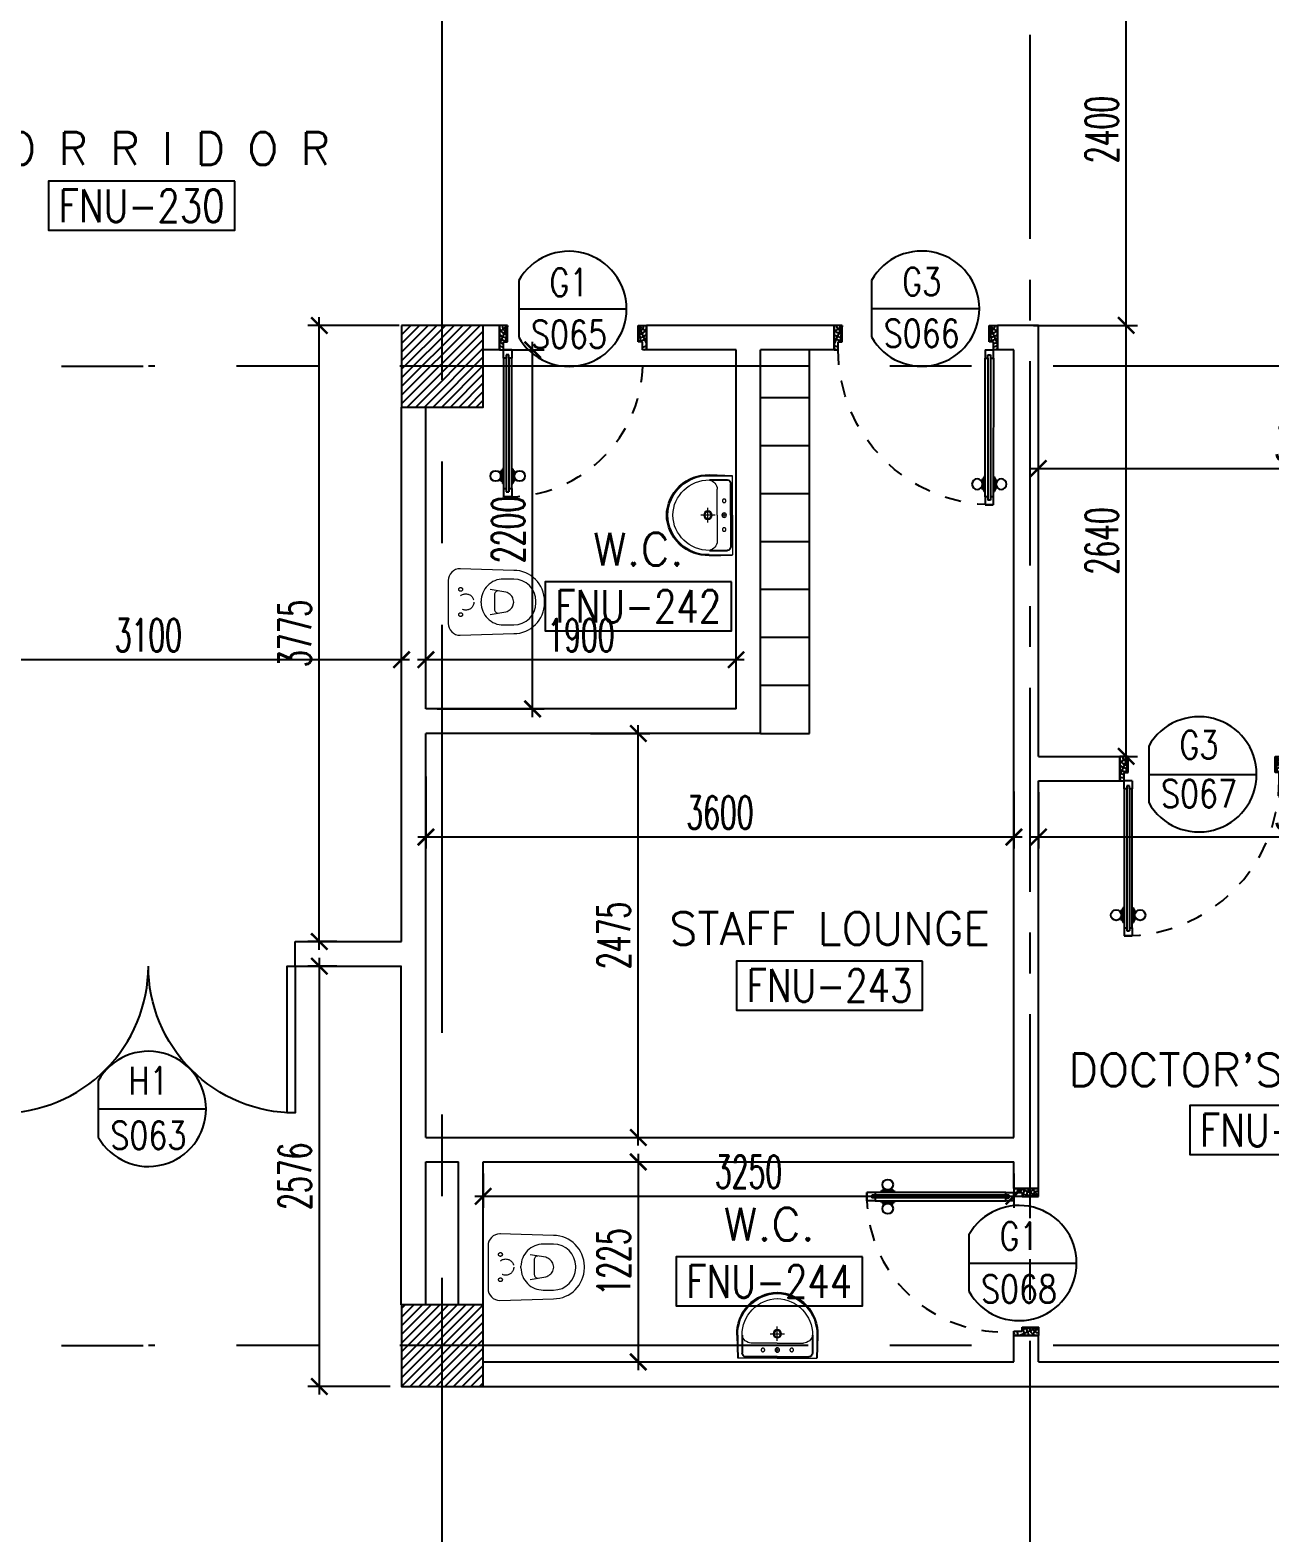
# Model space of a CAD drawing. Extents: x 88852.7 to 88945.7, y 39921.6 to 40001.1.
# Drawn here: x 88876.25 to 88883.84, y 39958.55 to 39967.76 of the extents above; entities that cross this region are included whole.
import ezdxf
from ezdxf.enums import TextEntityAlignment as Align

# ---------------------------------------------------------------- set-up
doc = ezdxf.new("R2010")
doc.units = 0
doc.header["$MEASUREMENT"] = 0
doc.header["$PDMODE"] = 34
for name, pattern in [('CENTER', [2, 1.25, -0.25, 0.25, -0.25]), ('CENTERX2', [4, 2.5, -0.5, 0.5, -0.5]), ('DASHED', [0.75, 0.5, -0.25]), ('HIDDEN', [0.375, 0.25, -0.125]), ('HIDDEN2', [0.1875, 0.125, -0.0625])]:
    doc.linetypes.add(name, pattern=pattern)
doc.layers.get('0').update_dxf_attribs({"linetype": 'CONTINUOUS'})
doc.layers.get('DEFPOINTS').update_dxf_attribs({"linetype": 'CONTINUOUS'})
for name, color, linetype in [('AXES', 11, 'CENTERX2'), ('AXES1', 11, 'CENTER'), ('COL', 2, 'CONTINUOUS'), ('DIM', 4, 'CONTINUOUS'), ('DOOR', 7, 'CONTINUOUS'), ('DOOR-CR', 4, 'CONTINUOUS'), ('DOOR-NO', 3, 'CONTINUOUS'), ('FIX', 3, 'CONTINUOUS'), ('HAT', 8, 'CONTINUOUS'), ('Locker', 7, 'CONTINUOUS'), ('RM-BOX', 4, 'CONTINUOUS'), ('RM-NAME', 2, 'CONTINUOUS'), ('RM-NO', 2, 'CONTINUOUS'), ('WALL', 2, 'CONTINUOUS')]:
    doc.layers.add(name, color=color, linetype=linetype)
doc.styles.add('ROMANS', font='ROMANS.shx', dxfattribs={"width": 0.6})
doc.dimstyles.new('STANDARD in', dxfattribs={"dimtxt": 0.2, "dimasz": 0.1, "dimexe": 0.07, "dimexo": 0.07, "dimgap": 0.05, "dimtad": 1, "dimdec": 0, "dimlfac": 1000, "dimzin": 0, "dimdsep": 46, "dimtxsty": 'ROMANS', "dimblk": 'ARCHTICK', "dimcen": 0.05, "dimdle": 0.05, "dimclrd": 4, "dimclre": 4, "dimclrt": 2, "dimadec": 0, "dimazin": 0, "dimtfac": 1, "dimtdec": 0, "dimtmove": 2, "dimatfit": 3, "dimfxl": 0, "dimtolj": 1, "dimtzin": 0, "dimarcsym": 0})

# ---------------------------------------------------------------- blocks, each defined once
blk = doc.blocks.new('_ARCHTICK')
at = {"color": 0, "linetype": 'ByBlock', "const_width": 0.15}
blk.add_lwpolyline([(-0.5, -0.5), (0.5, 0.5)], dxfattribs=at)
blk = doc.blocks.new('*D480')
at = {"layer": 'DEFPOINTS', "color": 0, "linetype": 'Continuous'}
for p in [(88885.7203, 39965.073), (88885.7203, 39964.854), (88882.4202, 39964.691)]:
    blk.add_point(p, dxfattribs=at)
at = {"layer": 'DIM', "color": 4, "linetype": 'Continuous', "lineweight": -2}
for p, q in [((88882.4202, 39964.761), (88882.4202, 39965.143)), ((88885.7203, 39964.924), (88885.7203, 39965.143)), ((88882.3702, 39965.073), (88885.7703, 39965.073))]:
    blk.add_line(p, q, dxfattribs=at)
at = {"layer": 'DIM', "color": 4, "linetype": 'Continuous', "lineweight": -2, "xscale": 0.1, "yscale": 0.1, "zscale": 0.1, "rotation": 180}
blk.add_blockref('_ARCHTICK', (88882.4202, 39965.073), dxfattribs=at)
at = {"layer": 'DIM', "color": 4, "linetype": 'Continuous', "lineweight": -2, "xscale": 0.1, "yscale": 0.1, "zscale": 0.1}
blk.add_blockref('_ARCHTICK', (88885.7203, 39965.073), dxfattribs=at)
at = {"layer": 'DIM', "color": 2, "linetype": 'Continuous', "insert": (88884.0702, 39965.223), "char_height": 0.2, "attachment_point": 5, "style": 'ROMANS'}
blk.add_mtext('\\A1;3300', dxfattribs=at)
blk = doc.blocks.new('RM1')
at = {"layer": 'RM-BOX'}
blk.add_lwpolyline([(569.9, -200), (-569.9, -200), (-569.9, -500), (569.9, -500)], close=True, dxfattribs=at)
at = {"layer": 'RM-NAME', "style": 'ROMANS'}
for tag, p in [('ROOMNAME1', (0, 323.8)), ('ROOMNAME2', (0, 0))]:
    blk.add_attdef(tag, text='', height=200, dxfattribs=at).set_placement(p, align=Align.MIDDLE)
at = {"layer": 'RM-NO', "style": 'ROMANS', "width": 0.8}
blk.add_attdef('ROOMNO', text='', height=200, dxfattribs=at).set_placement((0, -350), align=Align.MIDDLE)
blk = doc.blocks.new('*D476')
at = {"layer": 'DEFPOINTS', "color": 0, "linetype": 'Continuous'}
for p in [(88879.6082, 39963.4496), (88879.9702, 39963.4496), (88879.6082, 39960.9746)]:
    blk.add_point(p, dxfattribs=at)
at = {"layer": 'DIM', "color": 4, "linetype": 'Continuous', "lineweight": -2}
for p, q in [((88879.6782, 39963.4496), (88880.0402, 39963.4496)), ((88879.9702, 39960.9246), (88879.9702, 39963.4996)), ((88879.6782, 39960.9746), (88880.0402, 39960.9746))]:
    blk.add_line(p, q, dxfattribs=at)
at = {"layer": 'DIM', "color": 4, "linetype": 'Continuous', "lineweight": -2, "xscale": 0.1, "yscale": 0.1, "zscale": 0.1}
for p, rotation in [((88879.9702, 39963.4496), 90), ((88879.9702, 39960.9746), 270)]:
    blk.add_blockref('_ARCHTICK', p, dxfattribs=dict(at, rotation=rotation))
at = {"layer": 'DIM', "color": 2, "linetype": 'Continuous', "insert": (88879.8202, 39962.2121), "char_height": 0.2, "attachment_point": 5, "rotation": 90, "style": 'ROMANS'}
blk.add_mtext('\\A1;2475', dxfattribs=at)
blk = doc.blocks.new('*D475')
at = {"layer": 'DEFPOINTS', "color": 0, "linetype": 'Continuous'}
for p in [(88879.9702, 39960.8246), (88879.9702, 39959.5996), (88879.9702, 39959.5996)]:
    blk.add_point(p, dxfattribs=at)
at = {"layer": 'DIM', "color": 4, "linetype": 'Continuous', "lineweight": -2}
blk.add_line((88879.9702, 39960.8746), (88879.9702, 39959.5496), dxfattribs=at)
at = {"layer": 'DIM', "color": 4, "linetype": 'Continuous', "lineweight": -2, "xscale": 0.1, "yscale": 0.1, "zscale": 0.1}
for p, rotation in [((88879.9702, 39960.8246), 90), ((88879.9702, 39959.5996), 270)]:
    blk.add_blockref('_ARCHTICK', p, dxfattribs=dict(at, rotation=rotation))
at = {"layer": 'DIM', "color": 2, "linetype": 'Continuous', "insert": (88879.8202, 39960.2121), "char_height": 0.2, "attachment_point": 5, "rotation": 90, "style": 'ROMANS'}
blk.add_mtext('\\A1;1225', dxfattribs=at)
blk = doc.blocks.new('*D484')
at = {"layer": 'DEFPOINTS', "color": 0, "linetype": 'Continuous'}
for p in [(88878.1953, 39962.0246), (88878.0173, 39959.449), (88878.5203, 39959.449)]:
    blk.add_point(p, dxfattribs=at)
at = {"layer": 'DIM', "color": 4, "linetype": 'Continuous', "lineweight": -2}
for p, q in [((88878.0173, 39962.0746), (88878.0173, 39959.399)), ((88878.1253, 39962.0246), (88877.9473, 39962.0246)), ((88878.4503, 39959.449), (88877.9473, 39959.449))]:
    blk.add_line(p, q, dxfattribs=at)
at = {"layer": 'DIM', "color": 4, "linetype": 'Continuous', "lineweight": -2, "xscale": 0.1, "yscale": 0.1, "zscale": 0.1}
for p, rotation in [((88878.0173, 39962.0246), 90), ((88878.0173, 39959.449), 270)]:
    blk.add_blockref('_ARCHTICK', p, dxfattribs=dict(at, rotation=rotation))
at = {"layer": 'DIM', "color": 2, "linetype": 'Continuous', "insert": (88877.8673, 39960.7368), "char_height": 0.2, "attachment_point": 5, "rotation": 90, "style": 'ROMANS'}
blk.add_mtext('\\A1;2576', dxfattribs=at)
blk = doc.blocks.new('*D483')
at = {"layer": 'DEFPOINTS', "color": 0, "linetype": 'Continuous'}
for p in [(88878.0173, 39965.9496), (88878.5771, 39965.9496), (88878.1953, 39962.1746)]:
    blk.add_point(p, dxfattribs=at)
at = {"layer": 'DIM', "color": 4, "linetype": 'Continuous', "lineweight": -2}
for p, q in [((88878.5071, 39965.9496), (88877.9473, 39965.9496)), ((88878.0173, 39962.1246), (88878.0173, 39965.9996)), ((88878.1253, 39962.1746), (88877.9473, 39962.1746))]:
    blk.add_line(p, q, dxfattribs=at)
at = {"layer": 'DIM', "color": 4, "linetype": 'Continuous', "lineweight": -2, "xscale": 0.1, "yscale": 0.1, "zscale": 0.1}
for p, rotation in [((88878.0173, 39965.9496), 90), ((88878.0173, 39962.1746), 270)]:
    blk.add_blockref('_ARCHTICK', p, dxfattribs=dict(at, rotation=rotation))
at = {"layer": 'DIM', "color": 2, "linetype": 'Continuous', "insert": (88877.8673, 39964.0621), "char_height": 0.2, "attachment_point": 5, "rotation": 90, "style": 'ROMANS'}
blk.add_mtext('\\A1;3775', dxfattribs=at)
blk = doc.blocks.new('*D482')
at = {"layer": 'DEFPOINTS', "color": 0, "linetype": 'Continuous'}
for p in [(88875.4203, 39963.9011), (88875.4203, 39963.6973), (88878.5203, 39963.6973)]:
    blk.add_point(p, dxfattribs=at)
at = {"layer": 'DIM', "color": 4, "linetype": 'Continuous', "lineweight": -2}
for p, q in [((88875.4203, 39963.7673), (88875.4203, 39963.9711)), ((88878.5203, 39963.7673), (88878.5203, 39963.9711)), ((88878.5703, 39963.9011), (88875.3703, 39963.9011))]:
    blk.add_line(p, q, dxfattribs=at)
at = {"layer": 'DIM', "color": 4, "linetype": 'Continuous', "lineweight": -2, "xscale": 0.1, "yscale": 0.1, "zscale": 0.1, "rotation": 180}
blk.add_blockref('_ARCHTICK', (88875.4203, 39963.9011), dxfattribs=at)
at = {"layer": 'DIM', "color": 4, "linetype": 'Continuous', "lineweight": -2, "xscale": 0.1, "yscale": 0.1, "zscale": 0.1}
blk.add_blockref('_ARCHTICK', (88878.5203, 39963.9011), dxfattribs=at)
at = {"layer": 'DIM', "color": 2, "linetype": 'Continuous', "insert": (88876.9703, 39964.0511), "char_height": 0.2, "attachment_point": 5, "style": 'ROMANS'}
blk.add_mtext('\\A1;3100', dxfattribs=at)
blk = doc.blocks.new('*D479')
at = {"layer": 'DEFPOINTS', "color": 0, "linetype": 'Continuous'}
for p in [(88878.6693, 39963.9011), (88878.6693, 39963.8238), (88880.5693, 39963.8238)]:
    blk.add_point(p, dxfattribs=at)
at = {"layer": 'DIM', "color": 4, "linetype": 'Continuous', "lineweight": -2}
for p, q in [((88878.6693, 39963.8938), (88878.6693, 39963.9711)), ((88880.5693, 39963.8938), (88880.5693, 39963.9711)), ((88880.6193, 39963.9011), (88878.6193, 39963.9011))]:
    blk.add_line(p, q, dxfattribs=at)
at = {"layer": 'DIM', "color": 4, "linetype": 'Continuous', "lineweight": -2, "xscale": 0.1, "yscale": 0.1, "zscale": 0.1, "rotation": 180}
blk.add_blockref('_ARCHTICK', (88878.6693, 39963.9011), dxfattribs=at)
at = {"layer": 'DIM', "color": 4, "linetype": 'Continuous', "lineweight": -2, "xscale": 0.1, "yscale": 0.1, "zscale": 0.1}
blk.add_blockref('_ARCHTICK', (88880.5693, 39963.9011), dxfattribs=at)
at = {"layer": 'DIM', "color": 2, "linetype": 'Continuous', "insert": (88879.6193, 39964.0511), "char_height": 0.2, "attachment_point": 5, "style": 'ROMANS'}
blk.add_mtext('\\A1;1900', dxfattribs=at)
blk = doc.blocks.new('*D478')
at = {"layer": 'DEFPOINTS', "color": 0, "linetype": 'Continuous'}
for p in [(88879.0703, 39965.7996), (88879.3235, 39965.7996), (88878.6693, 39963.5996)]:
    blk.add_point(p, dxfattribs=at)
at = {"layer": 'DIM', "color": 4, "linetype": 'Continuous', "lineweight": -2}
for p, q in [((88879.3235, 39963.5496), (88879.3235, 39965.8496)), ((88879.1403, 39965.7996), (88879.3935, 39965.7996)), ((88878.7393, 39963.5996), (88879.3935, 39963.5996))]:
    blk.add_line(p, q, dxfattribs=at)
at = {"layer": 'DIM', "color": 4, "linetype": 'Continuous', "lineweight": -2, "xscale": 0.1, "yscale": 0.1, "zscale": 0.1}
for p, rotation in [((88879.3235, 39965.7996), 90), ((88879.3235, 39963.5996), 270)]:
    blk.add_blockref('_ARCHTICK', p, dxfattribs=dict(at, rotation=rotation))
at = {"layer": 'DIM', "color": 2, "linetype": 'Continuous', "insert": (88879.1735, 39964.6996), "char_height": 0.2, "attachment_point": 5, "rotation": 90, "style": 'ROMANS'}
blk.add_mtext('\\A1;2200', dxfattribs=at)
blk = doc.blocks.new('*D477')
at = {"layer": 'DEFPOINTS', "color": 0, "linetype": 'Continuous'}
for p in [(88878.6703, 39963.257), (88882.2702, 39963.1633), (88878.6703, 39962.815)]:
    blk.add_point(p, dxfattribs=at)
at = {"layer": 'DIM', "color": 4, "linetype": 'Continuous', "lineweight": -2}
for p, q in [((88878.6703, 39963.187), (88878.6703, 39962.745)), ((88882.2702, 39963.0933), (88882.2702, 39962.745)), ((88882.3202, 39962.815), (88878.6203, 39962.815))]:
    blk.add_line(p, q, dxfattribs=at)
at = {"layer": 'DIM', "color": 4, "linetype": 'Continuous', "lineweight": -2, "xscale": 0.1, "yscale": 0.1, "zscale": 0.1, "rotation": 180}
blk.add_blockref('_ARCHTICK', (88878.6703, 39962.815), dxfattribs=at)
at = {"layer": 'DIM', "color": 4, "linetype": 'Continuous', "lineweight": -2, "xscale": 0.1, "yscale": 0.1, "zscale": 0.1}
blk.add_blockref('_ARCHTICK', (88882.2702, 39962.815), dxfattribs=at)
at = {"layer": 'DIM', "color": 2, "linetype": 'Continuous', "insert": (88880.4703, 39962.965), "char_height": 0.2, "attachment_point": 5, "style": 'ROMANS'}
blk.add_mtext('\\A1;3600', dxfattribs=at)
blk = doc.blocks.new('*D474')
at = {"layer": 'DEFPOINTS', "color": 0, "linetype": 'Continuous'}
for p in [(88879.0203, 39960.8246), (88882.2702, 39960.8246), (88882.2702, 39960.6141)]:
    blk.add_point(p, dxfattribs=at)
at = {"layer": 'DIM', "color": 4, "linetype": 'Continuous', "lineweight": -2}
for p, q in [((88879.0203, 39960.7546), (88879.0203, 39960.5441)), ((88882.2702, 39960.7546), (88882.2702, 39960.5441)), ((88878.9703, 39960.6141), (88882.3202, 39960.6141))]:
    blk.add_line(p, q, dxfattribs=at)
at = {"layer": 'DIM', "color": 4, "linetype": 'Continuous', "lineweight": -2, "xscale": 0.1, "yscale": 0.1, "zscale": 0.1, "rotation": 180}
blk.add_blockref('_ARCHTICK', (88879.0203, 39960.6141), dxfattribs=at)
at = {"layer": 'DIM', "color": 4, "linetype": 'Continuous', "lineweight": -2, "xscale": 0.1, "yscale": 0.1, "zscale": 0.1}
blk.add_blockref('_ARCHTICK', (88882.2702, 39960.6141), dxfattribs=at)
at = {"layer": 'DIM', "color": 2, "linetype": 'Continuous', "insert": (88880.6452, 39960.7641), "char_height": 0.2, "attachment_point": 5, "style": 'ROMANS'}
blk.add_mtext('\\A1;3250', dxfattribs=at)
blk = doc.blocks.new('*D473')
at = {"layer": 'DEFPOINTS', "color": 0, "linetype": 'Continuous'}
for p in [(88882.4202, 39963.1596), (88885.7203, 39963.1596), (88882.4202, 39962.815)]:
    blk.add_point(p, dxfattribs=at)
at = {"layer": 'DIM', "color": 4, "linetype": 'Continuous', "lineweight": -2}
for p, q in [((88882.4202, 39963.0896), (88882.4202, 39962.745)), ((88885.7203, 39963.0896), (88885.7203, 39962.745)), ((88885.7703, 39962.815), (88882.3702, 39962.815))]:
    blk.add_line(p, q, dxfattribs=at)
at = {"layer": 'DIM', "color": 4, "linetype": 'Continuous', "lineweight": -2, "xscale": 0.1, "yscale": 0.1, "zscale": 0.1, "rotation": 180}
blk.add_blockref('_ARCHTICK', (88882.4202, 39962.815), dxfattribs=at)
at = {"layer": 'DIM', "color": 4, "linetype": 'Continuous', "lineweight": -2, "xscale": 0.1, "yscale": 0.1, "zscale": 0.1}
blk.add_blockref('_ARCHTICK', (88885.7203, 39962.815), dxfattribs=at)
at = {"layer": 'DIM', "color": 2, "linetype": 'Continuous', "insert": (88884.0702, 39962.965), "char_height": 0.2, "attachment_point": 5, "style": 'ROMANS'}
blk.add_mtext('\\A1;3300', dxfattribs=at)
blk = doc.blocks.new('D1000')
at = {"layer": 'DOOR', "color": 7, "linetype": 'ByBlock'}
for p, q in [((0, 0), (-150, 0)), ((-150, 0), (-150, -25)), ((-150, 0), (0, 0)), ((0, -50), (-113.7, 0)), ((0, -50), (-40.1, 0)), ((0, -50), (0, 0)), ((-1050, -25.2), (-1100, -25.2)), ((-1100, -75.2), (-1100, -25.2)), ((-1100, -25.2), (-1100, -75.2)), ((-1050, -75.2), (-1100, -75.2)), ((-1050, -42.2), (-1070, -42.2)), ((-1070, -42.2), (-1070, -58.2)), ((-1050, -58.2), (-1070, -58.2)), ((-1050, -25.2), (-1050, -42.2)), ((-1050, -58.2), (-1050, -75.2)), ((-927.6, -18), (-1017.6, -18)), ((-1017.6, -25.2), (-1017.6, -18)), ((-1017.6, -75.2), (-1017.6, -82.4)), ((-927.6, -82.4), (-1017.6, -82.4)), ((-1005, -9), (-940.2, -9)), ((-1005, -18), (-1005, -9)), ((-1005, -18), (-940.2, -18)), ((-1005, -82.4), (-940.2, -82.4)), ((-1005, -82.4), (-1005, -91.4)), ((-1005, -91.4), (-940.2, -91.4)), ((-940.2, -18), (-940.2, -9)), ((-940.2, -82.4), (-940.2, -91.4)), ((-927.6, -25.2), (-927.6, -18)), ((-927.6, -75.2), (-927.6, -82.4)), ((-200, -42), (-200, -25)), ((-200, -25), (-150, -25)), ((-180, -42), (-200, -42)), ((-200, -75), (-200, -58)), ((-200, -58), (-180, -58)), ((-150, -75), (-200, -75)), ((-180, -58), (-180, -42)), ((-150, -75), (-150, -25)), ((-150, -25), (-100, -25)), ((-100, -25), (-100, -50)), ((0, -50), (-100, -36.6)), ((-100, -50), (0, -50)), ((-150, -975), (-100, -975)), ((-150, -1000), (-150, -975)), ((-150, -1000), (0, -1000)), ((0, -1000), (-150, -1000)), ((0, -950), (-113.7, -1000)), ((-100, -975), (-100, -950)), ((0, -950), (-100, -963.4)), ((-100, -950), (0, -950)), ((0, -950), (-40.1, -1000)), ((0, -950), (0, -1000))]:
    blk.add_line(p, q, dxfattribs=at)
at = {"layer": 'DOOR', "linetype": 'ByBlock'}
for p, q in [((-200, -25), (-1050, -25.2)), ((-200, -42), (-1050, -42.2)), ((-200, -58), (-1050, -58.2)), ((-1050, -75.2), (-200, -75))]:
    blk.add_line(p, q, dxfattribs=at)
at = {"layer": 'DOOR', "color": 7, "linetype": 'ByBlock'}
for centre in [(-972.6, 23.4), (-972.6, -123.7)]:
    blk.add_circle(centre, 32.4, dxfattribs=at)
for centre, radius, start, end in [((0, -50), 134.4, 158.15985, 169.28002), ((0, -50), 74.4, 137.77643, 180), ((0, -50), 54.4, 113.20738, 180), ((0, -50), 154.4, 161.10529, 166.28577), ((0, -50), 114.4, 154.08384, 167.37743), ((0, -50), 94.4, 148.01819, 180), ((0, -50), 34.4, 90, 180), ((0, -50), 14.4, 90, 180), ((0, -950), 154.4, 193.71423, 198.89471), ((0, -950), 134.4, 190.71998, 201.84015), ((0, -950), 94.4, 180, 211.98181), ((0, -950), 74.4, 180, 222.22357), ((0, -950), 54.4, 180, 246.79262), ((0, -950), 34.4, 180, 270), ((0, -950), 14.4, 180, 270)]:
    blk.add_arc(centre, radius, start, end, dxfattribs=at)
at = {"layer": 'DOOR', "linetype": 'HIDDEN', "ltscale": 0.5}
blk.add_arc((-149.4, -24.5), 950.5, 180.04344, 269.96673, dxfattribs=at)
blk = doc.blocks.new('WC1')
at = {"layer": 'FIX', "lineweight": 20}
for p, q in [((-210, 203.8), (-538, 193.8)), ((-475, 140.8), (-538, 140.8)), ((-137, 0), (-137, 130.8)), ((-727, 4.8), (-727, -4.8)), ((-674, 4.8), (-674, -4.8)), ((-533.7, 24.2), (-539.5, 0)), ((-539.5, 0), (-533.7, -24.2)), ((-394.8, 75.7), (-490.4, 60.1)), ((-339, 4.8), (-339, -4.8)), ((-137, -130.8), (-137, 0)), ((-490.4, -60.1), (-394.8, -75.7)), ((-538, -140.8), (-475, -140.8)), ((-538, -193.8), (-210, -203.8)), ((-213.2, -203.8), (-210, -203.8))]:
    blk.add_line(p, q, dxfattribs=at)
at = {"layer": 'FIX', "linetype": 'Continuous', "lineweight": 20}
blk.add_line((-420.1, -47.3), (-420.4, 44.6), dxfattribs=at)
at = {"layer": 'FIX', "linetype": 'HIDDEN2', "lineweight": 20, "ltscale": 0.3}
blk.add_circle((-245, 0), 49.8, dxfattribs=at)
at = {"layer": 'FIX', "linetype": 'HIDDEN', "lineweight": 20, "ltscale": 0.05}
for centre in [(-213.2, 77.5), (-213.2, -77.5)]:
    blk.add_circle(centre, 11.6, dxfattribs=at)
at = {"layer": 'FIX', "lineweight": 20}
for centre, radius, start, end in [((-538, 4.8), 189, 90, 180), ((-210, 130.8), 73, 360, 90), ((-538, 4.8), 136, 90, 180), ((-475, 4.8), 136, 360, 90), ((-473, -6.9), 68.2, 128.92417, 152.84682), ((-464.4, -17.6), 82, 108.49595, 128.92417), ((-538, -4.8), 189, 180, 270), ((-538, -4.8), 136, 180, 270), ((-473, 6.9), 68.2, 207.15318, 231.07583), ((-464.4, 17.6), 82, 231.07583, 251.50405), ((-475, -4.8), 136, 270, 0), ((-210, -130.8), 73, 270, 0)]:
    blk.add_arc(centre, radius, start, end, dxfattribs=at)
at = {"layer": 'FIX', "linetype": 'Continuous', "lineweight": 20}
for centre, start, end in [((-442.7, 45.5), 357.66621, 91.61215), ((-442.4, -45.6), 268.38785, 2.33379)]:
    blk.add_arc(centre, 22.3, start, end, dxfattribs=at)
blk = doc.blocks.new('DD1')
at = {"layer": 'DOOR-CR'}
blk.add_line((-307.6, 0), (352.8, 0), dxfattribs=at)
blk.add_lwpolyline([(-307.6, -172.9, 3.820224), (-307.6, 172.9)], format="xyb", close=True, dxfattribs=at)
at = {"layer": 'DOOR-NO', "style": 'ROMANS', "width": 0.8}
for tag, p in [('G', (0, 141.5)), ('000', (0, -141.4))]:
    blk.add_attdef(tag, text='', height=204, dxfattribs=at).set_placement(p, align=Align.MIDDLE)
blk = doc.blocks.new('LAV1')
at = {"layer": 'FIX', "linetype": 'ByBlock', "ltscale": 0.3}
for p, q in [((-280, 210), (-275, 50)), ((-245, 210), (-245, 85)), ((245, 210), (245, 85)), ((280, 210), (275, 50)), ((0, 60), (-220, 60)), ((0, 60), (220, 60))]:
    blk.add_line(p, q, dxfattribs=at)
at = {"layer": 'FIX', "linetype": 'Continuous', "lineweight": 20}
for p, q in [((-275, 210), (-275, 50)), ((275, 210), (275, 50)), ((0, 155), (-181, 155)), ((0, 155), (181, 155)), ((0, 50), (-275, 50)), ((0, 50), (-252, 50)), ((0, 50), (275, 50)), ((0, 50), (252, 50))]:
    blk.add_line(p, q, dxfattribs=at)
at = {"layer": 'FIX', "linetype": 'DASHED', "lineweight": 20, "ltscale": 0.05}
for p, q in [((50, 220), (-50, 220)), ((0, 170), (0, 270)), ((0, 170), (0, 270))]:
    blk.add_line(p, q, dxfattribs=at)
at = {"layer": 'FIX', "lineweight": 20}
for p, q in [((16, 107), (-15, 107)), ((0, 92), (0, 123))]:
    blk.add_line(p, q, dxfattribs=at)
for centre, radius in [((0, 220), 29.5), ((0, 220), 22.5), ((0, 107), 15.5)]:
    blk.add_circle(centre, radius, dxfattribs=at)
at = {"layer": 'FIX', "linetype": 'HIDDEN', "lineweight": 20, "ltscale": 0.05}
for centre in [(-100, 107), (100, 107)]:
    blk.add_circle(centre, 12.4, dxfattribs=at)
at = {"layer": 'FIX', "linetype": 'ByBlock', "ltscale": 0.3}
for centre, radius, start, end in [((7, 220), 287, 91.3776, 182.0064), ((-7, 220), 287, 357.9936, 88.6224), ((-220, 85), 24.9, 179.7021, 269.9486), ((220, 85), 24.9, 270.0514, 0.2979)]:
    blk.add_arc(centre, radius, start, end, dxfattribs=at)
at = {"layer": 'FIX', "linetype": 'Continuous', "lineweight": 20}
for centre, radius, start, end in [((8, 217), 283, 91.6988, 181.351), ((8, 212), 253, 91.7328, 180.4884), ((-8, 217), 283, 358.649, 88.3012), ((-8, 212), 253, 359.5116, 88.2672), ((-179, 222), 66.9, 190.2006, 268.0786), ((179, 222), 66.9, 271.9214, 349.7994)]:
    blk.add_arc(centre, radius, start, end, dxfattribs=at)
blk = doc.blocks.new('DOOR90')
at = {"layer": 'DOOR', "linetype": 'ByBlock'}
for p, q in [((0, 0), (-150, 0)), ((-200, -25), (-1000, -25)), ((-200, -42), (-1000, -42)), ((-200, -58), (-1000, -58)), ((-1000, -75), (-200, -75))]:
    blk.add_line(p, q, dxfattribs=at)
at = {"layer": 'DOOR', "color": 0, "linetype": 'ByBlock'}
for p, q in [((-150, 0), (-150, -25)), ((-150, 0), (0, 0)), ((0, -50), (0, 0)), ((-1050, -25), (-1050, -75)), ((-1050, -75), (-1050, -25)), ((-1000, -25), (-1050, -25)), ((-1000, -75), (-1050, -75)), ((-1020, -42), (-1020, -58)), ((-1000, -42), (-1020, -42)), ((-1000, -58), (-1020, -58)), ((-1000, -25), (-1000, -42)), ((-1000, -58), (-1000, -75)), ((-967.6, -25), (-967.6, -17.8)), ((-877.6, -17.8), (-967.6, -17.8)), ((-967.6, -75), (-967.6, -82.2)), ((-877.6, -82.2), (-967.6, -82.2)), ((-955, -17.8), (-955, -8.8)), ((-955, -8.8), (-890.2, -8.8)), ((-955, -17.8), (-890.2, -17.8)), ((-955, -82.2), (-955, -91.2)), ((-955, -82.2), (-890.2, -82.2)), ((-955, -91.2), (-890.2, -91.2)), ((-890.2, -17.8), (-890.2, -8.8)), ((-890.2, -82.2), (-890.2, -91.2)), ((-877.6, -25), (-877.6, -17.8)), ((-877.6, -75), (-877.6, -82.2)), ((-200, -42), (-200, -25)), ((-200, -25), (-150, -25)), ((-180, -42), (-200, -42)), ((-200, -75), (-200, -58)), ((-200, -58), (-180, -58)), ((-150, -75), (-200, -75)), ((-180, -58), (-180, -42)), ((-150, -75), (-150, -25)), ((-150, -25), (-100, -25)), ((-100, -25), (-100, -50)), ((-100, -50), (0, -50)), ((-150, -900), (-150, -875)), ((-150, -875), (-100, -875)), ((0, -900), (-150, -900)), ((-150, -900), (0, -900)), ((-100, -850), (0, -850)), ((-100, -875), (-100, -850)), ((0, -850), (0, -900))]:
    blk.add_line(p, q, dxfattribs=at)
at = {"layer": 'DOOR', "color": 9, "linetype": 'ByBlock'}
for p, q in [((0, -50), (-113.7, 0)), ((0, -50), (-40.1, 0)), ((0, -50), (-100, -36.6)), ((0, -850), (-113.7, -900)), ((0, -850), (-100, -863.4)), ((0, -850), (-40.1, -900))]:
    blk.add_line(p, q, dxfattribs=at)
at = {"layer": 'DOOR', "color": 0, "linetype": 'ByBlock'}
for centre in [(-922.6, 23.5), (-922.6, -123.5)]:
    blk.add_circle(centre, 32.4, dxfattribs=at)
at = {"layer": 'DOOR', "color": 9, "linetype": 'ByBlock'}
for centre, radius, start, end in [((0, -50), 74.4, 137.77643, 180), ((0, -50), 54.4, 113.20738, 180), ((0, -50), 154.4, 161.10529, 166.28577), ((0, -50), 134.4, 158.15985, 169.28002), ((0, -50), 114.4, 154.08384, 167.37743), ((0, -50), 94.4, 148.01819, 180), ((0, -50), 34.4, 90, 180), ((0, -50), 14.4, 90, 180), ((0, -850), 154.4, 193.71423, 198.89471), ((0, -850), 134.4, 190.71998, 201.84015), ((0, -850), 94.4, 180, 211.98181), ((0, -850), 74.4, 180, 222.22357), ((0, -850), 54.4, 180, 246.79262), ((0, -850), 34.4, 180, 270), ((0, -850), 14.4, 180, 270)]:
    blk.add_arc(centre, radius, start, end, dxfattribs=at)
at = {"layer": 'DOOR', "linetype": 'HIDDEN', "ltscale": 0.5}
blk.add_arc((-222.2, -50), 828.2, 178.27012, 275.00304, dxfattribs=at)
blk = doc.blocks.new('*X30')
at = {"color": 0}
for p, q in [((196688.6, 149542.2), (197136.1, 149989.7)), ((196688.6, 149595.2), (197083, 149989.7)), ((196688.6, 149648.3), (197030, 149989.7)), ((196688.6, 149701.3), (196977, 149989.7)), ((196688.6, 149754.3), (196923.9, 149989.7)), ((196688.6, 149807.4), (196870.9, 149989.7)), ((196688.6, 149860.4), (196817.9, 149989.7)), ((196688.6, 149913.4), (196764.8, 149989.7)), ((196688.6, 149966.5), (196711.8, 149989.7)), ((196688.6, 149489.2), (197188.6, 149989.2)), ((196742.1, 149489.7), (197188.6, 149936.1)), ((196795.2, 149489.7), (197188.6, 149883.1)), ((196848.2, 149489.7), (197188.6, 149830.1)), ((196901.2, 149489.7), (197188.6, 149777)), ((196954.3, 149489.7), (197188.6, 149724)), ((197007.3, 149489.7), (197188.6, 149671)), ((197060.3, 149489.7), (197188.6, 149617.9)), ((197113.4, 149489.7), (197188.6, 149564.9)), ((197166.4, 149489.7), (197188.6, 149511.9))]:
    blk.add_line(p, q, dxfattribs=at)
blk = doc.blocks.new('COL50')
at = {"layer": 'COL'}
blk.add_lwpolyline([(-250, 250), (-250, -250), (250, -250), (250, 250)], close=True, dxfattribs=at)
blk = doc.blocks.new('*X16')
at = {"color": 0}
for p, q in [((84179.2, 155508.6), (84660.3, 155989.7)), ((84179.2, 155561.7), (84607.3, 155989.7)), ((84179.2, 155614.7), (84554.3, 155989.7)), ((84179.2, 155667.7), (84501.2, 155989.7)), ((84179.2, 155720.8), (84448.2, 155989.7)), ((84179.2, 155773.8), (84395.2, 155989.7)), ((84179.2, 155826.8), (84342.1, 155989.7)), ((84179.2, 155879.8), (84289.1, 155989.7)), ((84179.2, 155932.9), (84236.1, 155989.7)), ((84179.2, 155985.9), (84183, 155989.7)), ((84213.4, 155489.7), (84679.2, 155955.6)), ((84266.4, 155489.7), (84679.2, 155902.6)), ((84319.4, 155489.7), (84679.2, 155849.5)), ((84372.5, 155489.7), (84679.2, 155796.5)), ((84425.5, 155489.7), (84679.2, 155743.5)), ((84478.5, 155489.7), (84679.2, 155690.4)), ((84531.6, 155489.7), (84679.2, 155637.4)), ((84584.6, 155489.7), (84679.2, 155584.4)), ((84637.6, 155489.7), (84679.2, 155531.3))]:
    blk.add_line(p, q, dxfattribs=at)
blk = doc.blocks.new('*D804')
at = {"layer": 'DEFPOINTS', "color": 0, "linetype": 'Continuous'}
for p in [(88882.6082, 39968.3496), (88882.9576, 39968.3496), (88882.3209, 39965.9496)]:
    blk.add_point(p, dxfattribs=at)
at = {"layer": 'DIM', "color": 4, "linetype": 'Continuous', "lineweight": -2}
for p, q in [((88882.6782, 39968.3496), (88883.0276, 39968.3496)), ((88882.9576, 39965.8996), (88882.9576, 39968.3996)), ((88882.3909, 39965.9496), (88883.0276, 39965.9496))]:
    blk.add_line(p, q, dxfattribs=at)
at = {"layer": 'DIM', "color": 4, "linetype": 'Continuous', "lineweight": -2, "xscale": 0.1, "yscale": 0.1, "zscale": 0.1}
for p, rotation in [((88882.9576, 39968.3496), 90), ((88882.9576, 39965.9496), 270)]:
    blk.add_blockref('_ARCHTICK', p, dxfattribs=dict(at, rotation=rotation))
at = {"layer": 'DIM', "color": 2, "linetype": 'Continuous', "insert": (88882.8076, 39967.1496), "char_height": 0.2, "attachment_point": 5, "rotation": 90, "style": 'ROMANS'}
blk.add_mtext('\\A1;2400', dxfattribs=at)
blk = doc.blocks.new('*D805')
at = {"layer": 'DEFPOINTS', "color": 0, "linetype": 'Continuous'}
for p in [(88882.6255, 39965.9496), (88882.9576, 39965.9496), (88882.6118, 39963.3096)]:
    blk.add_point(p, dxfattribs=at)
at = {"layer": 'DIM', "color": 4, "linetype": 'Continuous', "lineweight": -2}
for p, q in [((88882.6955, 39965.9496), (88883.0276, 39965.9496)), ((88882.9576, 39963.2596), (88882.9576, 39965.9996)), ((88882.6818, 39963.3096), (88883.0276, 39963.3096))]:
    blk.add_line(p, q, dxfattribs=at)
at = {"layer": 'DIM', "color": 4, "linetype": 'Continuous', "lineweight": -2, "xscale": 0.1, "yscale": 0.1, "zscale": 0.1}
for p, rotation in [((88882.9576, 39965.9496), 90), ((88882.9576, 39963.3096), 270)]:
    blk.add_blockref('_ARCHTICK', p, dxfattribs=dict(at, rotation=rotation))
at = {"layer": 'DIM', "color": 2, "linetype": 'Continuous', "insert": (88882.8076, 39964.6296), "char_height": 0.2, "attachment_point": 5, "rotation": 90, "style": 'ROMANS'}
blk.add_mtext('\\A1;2640', dxfattribs=at)

msp = doc.modelspace()

# ---------------------------------------------------------------- linework, layer by layer
at = {"layer": 'AXES'}
for p, q in [((88878.7703, 39921.6153), (88878.7703, 40000.4279)), ((88853.4386, 39965.6996), (88876.9703, 39965.6996)), ((88945.0103, 39965.6996), (88876.9703, 39965.6996)), ((88853.4386, 39959.6996), (88876.9703, 39959.6996)), ((88945.0103, 39959.6996), (88876.9703, 39959.6996))]:
    msp.add_line(p, q, dxfattribs=at)
at = {"layer": 'AXES1'}
msp.add_line((88882.3703, 39928.4796), (88882.3703, 39987.2996), dxfattribs=at)
at = {"layer": 'DOOR'}
for points in [[(88876.0703, 39961.1246), (88876.1203, 39961.1246), (88876.1203, 39962.0246), (88876.0703, 39962.0246), (88876.0703, 39961.1246, 0.414214), (88876.9703, 39962.0246, 0.414214)], [(88876.0703, 39961.1246), (88876.1203, 39961.1246), (88876.1203, 39962.0246), (88876.0703, 39962.0246), (88876.0703, 39961.1246, 0.414214), (88876.9703, 39962.0246, 0.414214)], [(88876.0703, 39961.1246), (88876.1203, 39961.1246), (88876.1203, 39962.0246), (88876.0703, 39962.0246), (88876.0703, 39961.1246, 0.414214), (88876.9703, 39962.0246, 0.414214)], [(88876.0703, 39961.1246), (88876.1203, 39961.1246), (88876.1203, 39962.0246), (88876.0703, 39962.0246), (88876.0703, 39961.1246, 0.414214), (88876.9703, 39962.0246, 0.414214)], [(88877.8703, 39961.1246), (88877.8203, 39961.1246), (88877.8203, 39962.0246), (88877.8703, 39962.0246), (88877.8703, 39961.1246, -0.414214), (88876.9703, 39962.0246, -0.414214)], [(88877.8703, 39961.1246), (88877.8203, 39961.1246), (88877.8203, 39962.0246), (88877.8703, 39962.0246), (88877.8703, 39961.1246, -0.414214), (88876.9703, 39962.0246, -0.414214)], [(88877.8703, 39961.1246), (88877.8203, 39961.1246), (88877.8203, 39962.0246), (88877.8703, 39962.0246), (88877.8703, 39961.1246, -0.414214), (88876.9703, 39962.0246, -0.414214)], [(88877.8703, 39961.1246), (88877.8203, 39961.1246), (88877.8203, 39962.0246), (88877.8703, 39962.0246), (88877.8703, 39961.1246, -0.414214), (88876.9703, 39962.0246, -0.414214)]]:
    msp.add_lwpolyline(points, format="xyb", dxfattribs=at)
at = {"layer": 'Locker', "linetype": 'Continuous'}
for p, q in [((88881.0193, 39963.4496), (88881.0193, 39965.7996)), ((88881.0193, 39965.5058), (88880.7193, 39965.5058)), ((88881.0193, 39965.2121), (88880.7193, 39965.2121)), ((88881.0193, 39964.9183), (88880.7193, 39964.9183)), ((88881.0193, 39964.6246), (88880.7193, 39964.6246)), ((88881.0193, 39964.3308), (88880.7193, 39964.3308)), ((88881.0193, 39964.0371), (88880.7193, 39964.0371)), ((88881.0193, 39963.7433), (88880.7193, 39963.7433)), ((88880.7193, 39963.4496), (88881.0193, 39963.4496))]:
    msp.add_line(p, q, dxfattribs=at)
at = {"layer": 'WALL'}
for p, q in [((88879.1203, 39965.9496), (88879.0203, 39965.9496)), ((88879.1203, 39965.7996), (88879.1203, 39965.9496)), ((88879.1203, 39965.7996), (88879.1203, 39965.9496)), ((88880.0203, 39965.7996), (88880.0203, 39965.9496)), ((88881.1693, 39965.9496), (88880.0203, 39965.9496)), ((88881.1693, 39965.7996), (88881.1693, 39965.9496)), ((88882.1693, 39965.7996), (88882.1693, 39965.9496)), ((88882.4202, 39965.9496), (88882.1693, 39965.9496)), ((88882.4202, 39963.3096), (88882.4202, 39965.9496)), ((88879.1203, 39965.7996), (88879.0203, 39965.7996)), ((88880.5693, 39965.7996), (88880.0203, 39965.7996)), ((88880.5693, 39963.5996), (88880.5693, 39965.7996)), ((88880.7193, 39963.4496), (88880.7193, 39965.7996)), ((88881.1693, 39965.7996), (88880.7193, 39965.7996)), ((88882.2702, 39965.7996), (88882.1693, 39965.7996)), ((88882.2702, 39960.9746), (88882.2702, 39965.7996)), ((88878.5203, 39962.1746), (88878.5203, 39965.4496)), ((88878.6702, 39963.5996), (88878.6702, 39965.4496)), ((88880.5693, 39963.5996), (88878.6702, 39963.5996)), ((88878.6702, 39960.9746), (88878.6702, 39963.4496)), ((88880.7193, 39963.4496), (88878.6702, 39963.4496)), ((88882.4202, 39963.3096), (88882.9193, 39963.3096)), ((88882.9193, 39963.1596), (88882.9193, 39963.3096)), ((88882.4202, 39960.6621), (88882.4202, 39963.1596)), ((88882.4202, 39963.1596), (88882.9193, 39963.1596)), ((88877.8703, 39962.0246), (88877.8703, 39962.1746)), ((88877.8703, 39962.0246), (88877.8703, 39962.1746)), ((88877.8703, 39962.0246), (88877.8703, 39962.1746)), ((88877.8703, 39962.0246), (88877.8703, 39962.1746)), ((88877.8703, 39962.1746), (88878.5203, 39962.1746)), ((88877.8703, 39962.0246), (88877.8703, 39962.1746)), ((88877.8703, 39962.0246), (88877.8703, 39962.1746)), ((88877.8703, 39962.0246), (88878.5203, 39962.0246)), ((88878.5193, 39959.949), (88878.5193, 39962.0246)), ((88878.6693, 39960.9746), (88882.2702, 39960.9746)), ((88878.6693, 39959.949), (88878.6693, 39960.8246)), ((88878.6693, 39960.8246), (88878.8702, 39960.8246)), ((88878.8702, 39959.949), (88878.8702, 39960.8246)), ((88879.0203, 39959.949), (88879.0203, 39960.8246)), ((88879.0203, 39960.8246), (88882.2702, 39960.8246)), ((88880.0453, 39960.8246), (88880.2345, 39960.8246)), ((88882.2702, 39960.6621), (88882.2702, 39960.8246)), ((88882.2702, 39960.6621), (88882.4202, 39960.6621)), ((88882.2702, 39959.7621), (88882.4202, 39959.7621)), ((88882.2702, 39959.5996), (88882.2702, 39959.7621)), ((88882.4202, 39959.5996), (88882.4202, 39959.7621)), ((88879.0203, 39959.5996), (88882.2702, 39959.5996)), ((88882.4202, 39959.5996), (88885.7203, 39959.5996)), ((88879.0203, 39959.4496), (88885.7203, 39959.4496)), ((88879.8953, 39959.4496), (88880.2345, 39959.4496))]:
    msp.add_line(p, q, dxfattribs=at)

# ---------------------------------------------------------------- block references
at = {"layer": 'COL', "xscale": 0.001, "yscale": 0.001, "zscale": 0.001}
for p in [(88878.7703, 39965.6996), (88878.7703, 39959.6996)]:
    msp.add_blockref('COL50', p, dxfattribs=at)
at = {"layer": 'DOOR', "color": 0, "linetype": 'ByBlock', "xscale": 0.001, "yscale": 0.001, "zscale": 0.001, "rotation": 90}
msp.add_blockref('DOOR90', (88879.1203, 39965.9496), dxfattribs=at)
at = {"layer": 'DOOR', "color": 0, "linetype": 'Continuous', "yscale": 0.001, "zscale": 0.001}
for p, xscale, rotation in [((88882.1693, 39965.9496), -0.001, 270), ((88882.9193, 39963.3096), 0.001, 90.0000000000658)]:
    msp.add_blockref('D1000', p, dxfattribs=dict(at, xscale=xscale, rotation=rotation))
at = {"layer": 'DOOR', "color": 0, "linetype": 'ByBlock', "xscale": 0.001, "yscale": 0.001, "zscale": 0.001}
msp.add_blockref('DOOR90', (88882.4202, 39960.6621), dxfattribs=at)
at = {"layer": 'DOOR-NO'}
ref = msp.add_blockref('DD1', (88879.5456, 39966.0509), dxfattribs=dict(at, xscale=0.001, yscale=0.001, zscale=0.001))
ref.add_attrib('G', 'G1', dxfattribs={"height": 0.17, "style": 'ROMANS', "width": 0.8}).set_placement((88879.5456, 39966.2131), align=Align.MIDDLE)
ref.add_attrib('000', 'S065', dxfattribs={"height": 0.17, "style": 'ROMANS', "width": 0.8}).set_placement((88879.5456, 39965.8956), align=Align.MIDDLE)
ref = msp.add_blockref('DD1', (88881.7056, 39966.0524), dxfattribs=dict(at, xscale=0.001, yscale=0.001, zscale=0.001))
ref.add_attrib('G', 'G3', dxfattribs={"height": 0.17, "style": 'ROMANS', "width": 0.8}).set_placement((88881.7056, 39966.2183), align=Align.MIDDLE)
ref.add_attrib('000', 'S066', dxfattribs={"height": 0.17, "style": 'ROMANS', "width": 0.8}).set_placement((88881.7056, 39965.9008), align=Align.MIDDLE)
ref = msp.add_blockref('DD1', (88883.4034, 39963.1992), dxfattribs=dict(at, xscale=0.001, yscale=0.001, zscale=0.001))
ref.add_attrib('G', 'G3', dxfattribs={"height": 0.17, "style": 'ROMANS', "width": 0.8}).set_placement((88883.4034, 39963.3802), align=Align.MIDDLE)
ref.add_attrib('000', 'S067', dxfattribs={"height": 0.17, "style": 'ROMANS', "width": 0.8}).set_placement((88883.4034, 39963.0813), align=Align.MIDDLE)
ref = msp.add_blockref('DD1', (88876.9709, 39961.1496), dxfattribs=dict(at, xscale=0.001, yscale=0.001, zscale=0.001))
ref.add_attrib('G', 'H1', dxfattribs={"height": 0.17, "style": 'ROMANS', "width": 0.8}).set_placement((88876.9709, 39961.3224), align=Align.MIDDLE)
ref.add_attrib('000', 'S063', dxfattribs={"height": 0.17, "style": 'ROMANS', "width": 0.8}).set_placement((88876.9709, 39960.9872), align=Align.MIDDLE)
ref = msp.add_blockref('DD1', (88882.3014, 39960.2052), dxfattribs=dict(at, xscale=0.001, yscale=0.001, zscale=0.001))
ref.add_attrib('G', 'G1', dxfattribs={"height": 0.17, "style": 'ROMANS', "width": 0.8}).set_placement((88882.3014, 39960.371), align=Align.MIDDLE)
ref.add_attrib('000', 'S068', dxfattribs={"height": 0.17, "style": 'ROMANS', "width": 0.8}).set_placement((88882.3014, 39960.0457), align=Align.MIDDLE)
at = {"layer": 'FIX'}
for name, p, xscale, yscale, zscale, rotation in [('LAV1', (88880.5903, 39964.7871), -0.0008800000000000001, 0.0008800000000000001, 0.0008800000000000001, 89.99999999999999), ('WC1', (88878.6693, 39964.2551), 0.001, 0.001, 0.001, 180), ('WC1', (88878.6693, 39964.2551), 0.0009999999999999998, 0.0009999999999999998, 0.001, 180), ('WC1', (88878.9131, 39960.1803), 0.0009999999999999998, 0.0009999999999999998, 0.001, 180)]:
    msp.add_blockref(name, p, dxfattribs=dict(at, xscale=xscale, yscale=yscale, zscale=zscale, rotation=rotation))
at = {"layer": 'FIX', "xscale": -0.0008800000000000001, "yscale": 0.0008800000000000001, "zscale": 0.0008800000000000001}
msp.add_blockref('LAV1', (88880.8216, 39959.5786), dxfattribs=at)
at = {"layer": 'HAT', "xscale": 0.001, "yscale": 0.001, "zscale": 0.001}
for name, p in [('*X16', (88794.341, 39809.9598)), ('*X30', (88681.8317, 39809.9598))]:
    msp.add_blockref(name, p, dxfattribs=at)
at = {"layer": 'RM-NO', "xscale": 0.001, "yscale": 0.001, "zscale": 0.001}
for p, values in [((88876.9298, 39967.0326), {'ROOMNO': 'FNU-230', 'ROOMNAME2': 'C O R R I D O R'}), ((88876.9298, 39967.0326), {'ROOMNO': 'FNU-230', 'ROOMNAME2': 'C O R R I D O R'}), ((88879.9708, 39964.5786), {'ROOMNO': 'FNU-242', 'ROOMNAME2': 'W.C.'}), ((88881.1416, 39962.2548), {'ROOMNO': 'FNU-243', 'ROOMNAME2': 'STAFF LOUNGE'}), ((88880.7727, 39960.443), {'ROOMNO': 'FNU-244', 'ROOMNAME2': 'W.C.'})]:
    msp.add_blockref('RM1', p, dxfattribs=at).add_auto_attribs(values)
at = {"layer": 'RM-NO'}
ref = msp.add_blockref('RM1', (88883.9179, 39961.3697), dxfattribs=dict(at, xscale=0.001, yscale=0.001, zscale=0.001))
ref.add_attrib('ROOMNO', 'FNU-245', dxfattribs={"height": 0.2, "style": 'ROMANS', "width": 0.8}).set_placement((88883.9179, 39961.0197), align=Align.MIDDLE)
ref.add_attrib('ROOMNAME1', "DOCTOR'S ON-CALL", dxfattribs={"layer": 'RM-NAME', "height": 0.2, "style": 'ROMANS'}).set_placement((88883.9429, 39961.3891), align=Align.MIDDLE)

# ---------------------------------------------------------------- dimensions: what is measured, and where the dimension line sits
at = {"layer": 'DIM', "color": 0, "linetype": 'Continuous'}
for base, p1, p2, picture, middle in [((88882.9576, 39968.3496), (88882.3209, 39965.9496), (88882.6082, 39968.3496), '*D804', (88882.8076, 39967.1496)), ((88878.0173, 39965.9496), (88878.1953, 39962.1746), (88878.5771, 39965.9496), '*D483', (88877.8673, 39964.0621)), ((88879.3235, 39965.7996), (88878.6693, 39963.5996), (88879.0703, 39965.7996), '*D478', (88879.1735, 39964.6996)), ((88879.9702, 39963.4496), (88879.6082, 39960.9746), (88879.6082, 39963.4496), '*D476', (88879.8202, 39962.2121)), ((88878.0173, 39959.449), (88878.1953, 39962.0246), (88878.5203, 39959.449), '*D484', (88877.8673, 39960.7368)), ((88879.9702, 39959.5996), (88879.9702, 39960.8246), (88879.9702, 39959.5996), '*D475', (88879.8202, 39960.2121))]:
    dim = msp.add_linear_dim(base=base, p1=p1, p2=p2, angle=90, dimstyle='STANDARD in', dxfattribs=at)
    dim.commit()
    dim.dimension.update_dxf_attribs({"geometry": picture, "text_midpoint": middle})
at = {"layer": 'DIM', "linetype": 'Continuous'}
dim = msp.add_linear_dim(base=(88882.9576, 39965.9496), p1=(88882.6118, 39963.3096), p2=(88882.6255, 39965.9496), angle=90, dimstyle='STANDARD in', dxfattribs=at)
dim.commit()
dim.dimension.update_dxf_attribs({"geometry": '*D805', "text_midpoint": (88882.8076, 39964.6296)})
at = {"layer": 'DIM', "color": 0, "linetype": 'Continuous'}
for base, p1, p2, picture, middle in [((88885.7203, 39965.073), (88882.4202, 39964.691), (88885.7203, 39964.854), '*D480', (88884.0702, 39965.223)), ((88875.4203, 39963.9011), (88878.5203, 39963.6973), (88875.4203, 39963.6973), '*D482', (88876.9703, 39964.0511)), ((88878.6693, 39963.9011), (88880.5693, 39963.8238), (88878.6693, 39963.8238), '*D479', (88879.6193, 39964.0511)), ((88878.6703, 39962.815), (88882.2702, 39963.1633), (88878.6703, 39963.257), '*D477', (88880.4703, 39962.965)), ((88882.4202, 39962.815), (88885.7203, 39963.1596), (88882.4202, 39963.1596), '*D473', (88884.0702, 39962.965)), ((88882.2702, 39960.6141), (88879.0203, 39960.8246), (88882.2702, 39960.8246), '*D474', (88880.6452, 39960.7641))]:
    dim = msp.add_linear_dim(base=base, p1=p1, p2=p2, dimstyle='STANDARD in', dxfattribs=at)
    dim.commit()
    dim.dimension.update_dxf_attribs({"geometry": picture, "text_midpoint": middle})

doc.saveas('drawing.dxf')
